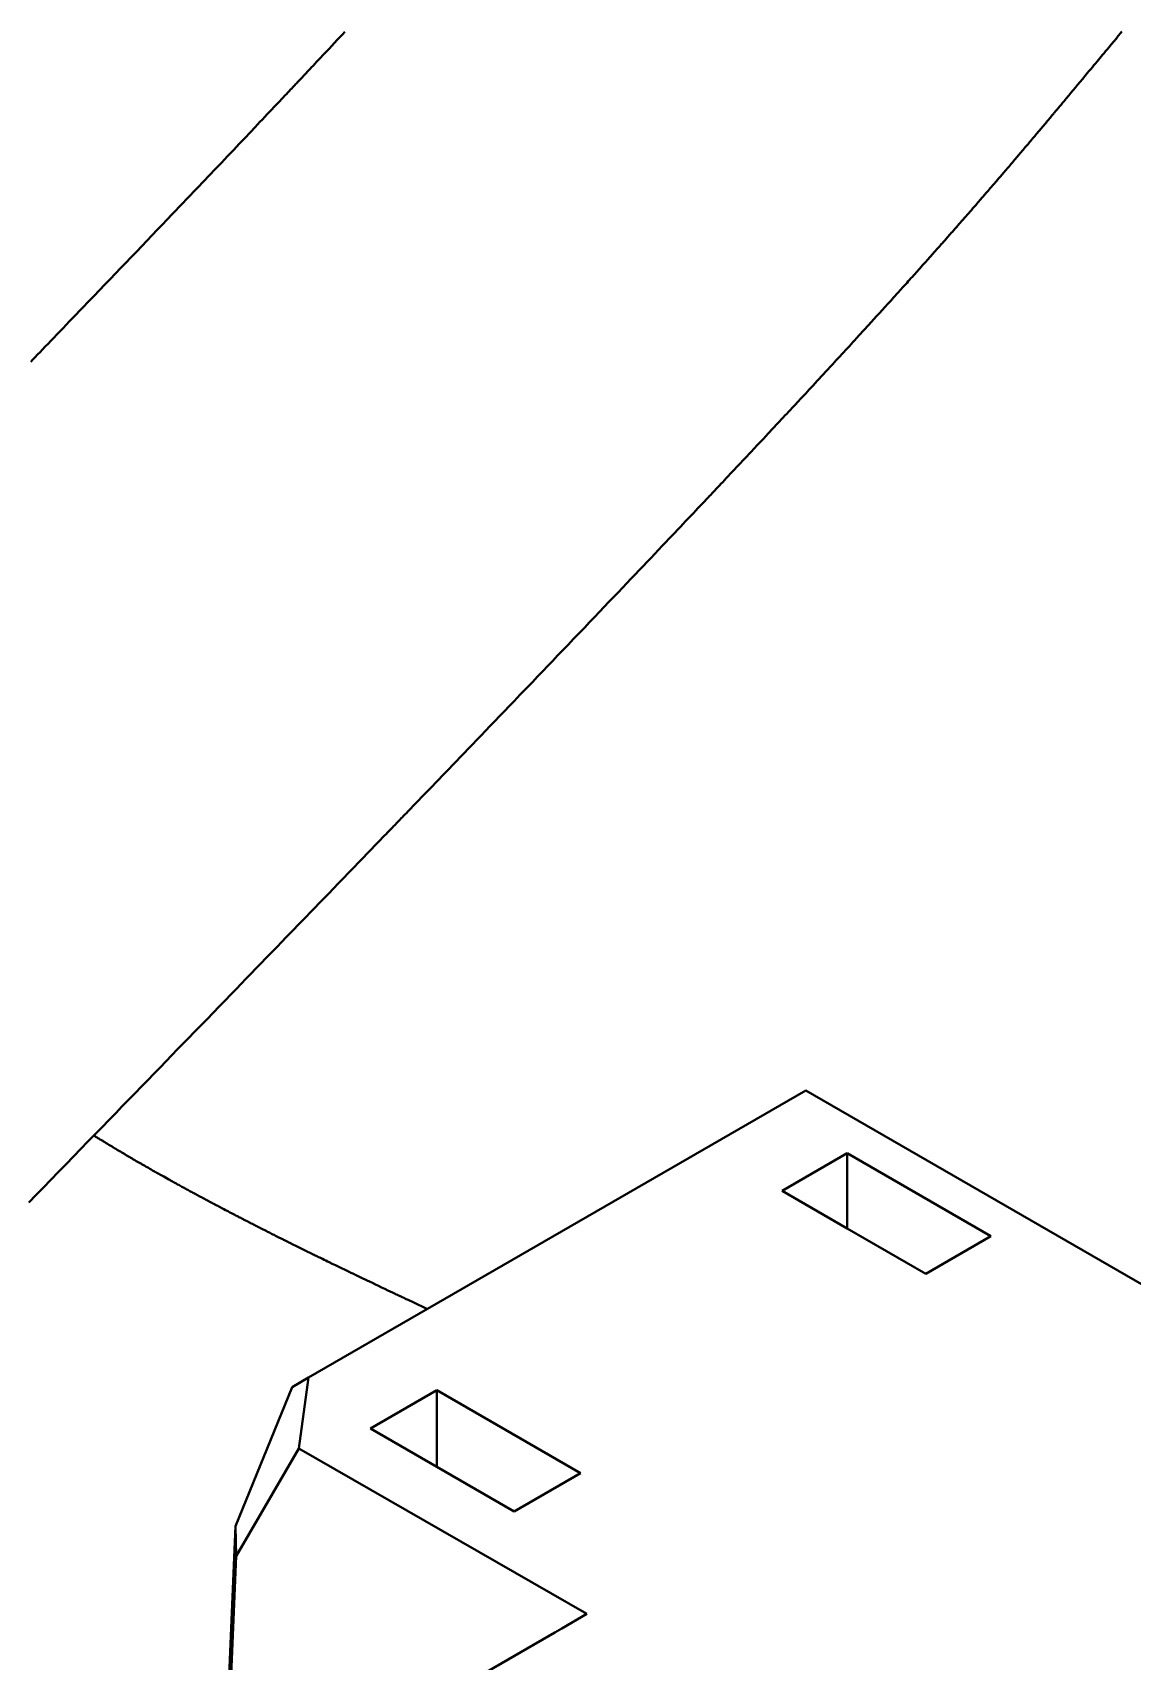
# Model space of a CAD drawing. Header units: millimetres. Extents: x 15 to 415, y 5 to 292.
# Drawn here: x 292.71 to 297.89, y 110.05 to 117.72 of the extents above; entities that cross this region are included whole.
import ezdxf

# ---------------------------------------------------------------- set-up
doc = ezdxf.new("R2010")
doc.units = ezdxf.units.MM
doc.layers.add('Geometries', color=7, linetype='Continuous')

msp = doc.modelspace()

# ---------------------------------------------------------------- linework, layer by layer
at = {"layer": 'Geometries', "linetype": 'Continuous', "lineweight": 40}
for p, q in [((296.3514, 112.7352), (294.569, 111.7061)), ((300.9647, 110.0717), (296.3514, 112.7352)), ((296.2396, 112.2624), (296.5464, 112.4394)), ((296.5464, 112.0853), (296.5464, 112.4394)), ((296.5464, 112.4394), (297.2231, 112.0487)), ((296.5464, 112.0853), (296.2396, 112.2624)), ((296.9164, 111.8716), (296.5464, 112.0853)), ((297.2231, 112.0487), (296.9164, 111.8716)), ((294.569, 111.7061), (294.0094, 111.383)), ((293.6655, 110.6824), (293.9314, 111.3379)), ((294.0094, 111.383), (293.9314, 111.3379)), ((294.0094, 111.383), (293.9641, 111.0485)), ((294.3004, 111.1427), (294.6133, 111.3234)), ((294.6133, 111.3234), (295.29, 110.9326)), ((294.6133, 110.9621), (294.6133, 111.3234)), ((294.6133, 110.9621), (294.3004, 111.1427)), ((293.9641, 111.0485), (293.6684, 110.542)), ((295.3197, 110.2693), (293.9641, 111.0485)), ((294.9772, 110.752), (294.6133, 110.9621)), ((295.29, 110.9326), (294.9772, 110.752)), ((293.6059, 109.2798), (293.6655, 110.6824)), ((293.6655, 110.6824), (293.6684, 110.542)), ((293.6684, 110.542), (293.615, 109.285)), ((295.3197, 110.2693), (295.2025, 110.2016)), ((295.1698, 110.1827), (294.5699, 109.8363)), ((295.1698, 110.1827), (295.2025, 110.2016))]:
    msp.add_line(p, q, dxfattribs=at)
at = {"layer": 'Geometries', "linetype": 'Continuous', "lineweight": 40, "flags": 128}
for points in [[(294.1807, 117.7214), (294.1691, 117.7089), (294.1571, 117.6961), (294.1447, 117.6829), (294.132, 117.6693), (294.1189, 117.6554), (294.1057, 117.6413), (294.0922, 117.6268), (294.0782, 117.612), (294.0639, 117.5967), (294.0474, 117.5791), (294.0304, 117.561), (294.0236, 117.5538), (294.017, 117.5468), (294.0107, 117.5402), (294.0047, 117.5338), (293.998, 117.5267), (293.9917, 117.52), (293.9859, 117.5138), (293.9805, 117.5081), (293.9756, 117.5029), (293.9711, 117.4981), (293.9677, 117.4944), (293.9645, 117.4911), (293.9617, 117.4881), (293.9593, 117.4855), (293.9572, 117.4833), (293.9554, 117.4814), (293.9539, 117.4798), (293.9522, 117.4781), (293.9486, 117.4742), (293.9446, 117.47), (293.9404, 117.4655), (293.9354, 117.4602), (293.9301, 117.4546), (293.9244, 117.4486), (293.9183, 117.4421), (293.9119, 117.4353), (293.905, 117.428), (293.8978, 117.4204), (293.8902, 117.4123), (293.8821, 117.4038), (293.8737, 117.3949), (293.865, 117.3857), (293.8559, 117.3761), (293.8465, 117.366), (293.8366, 117.3556), (293.8261, 117.3445), (293.8151, 117.3329), (293.8037, 117.3209), (293.7921, 117.3086), (293.7806, 117.2964), (293.758, 117.2726), (293.7356, 117.2489), (293.709, 117.2209), (293.6828, 117.1932), (293.6567, 117.1658), (293.6275, 117.135), (293.5986, 117.1047), (293.5702, 117.0748), (293.5422, 117.0453), (293.5146, 117.0163), (293.4875, 116.9879), (293.4695, 116.969), (293.4518, 116.9504), (293.4343, 116.9321), (293.417, 116.914), (293.4, 116.8962), (293.3831, 116.8784), (293.3658, 116.8603), (293.3432, 116.8367), (293.3201, 116.8125), (293.2966, 116.7879), (293.2726, 116.7628), (293.2481, 116.7372), (293.2236, 116.7116), (293.1986, 116.6855), (293.1732, 116.6589), (293.1472, 116.6317), (293.1236, 116.6071), (293.0996, 116.582), (293.0751, 116.5565), (293.0503, 116.5306), (293.025, 116.5043), (292.9993, 116.4775), (292.9731, 116.4502), (292.9465, 116.4225), (292.9312, 116.4065), (292.9156, 116.3904), (292.9, 116.3741), (292.8842, 116.3576), (292.8683, 116.3411), (292.8531, 116.3253), (292.8383, 116.3099), (292.8239, 116.2949), (292.8099, 116.2803), (292.796, 116.2659), (292.7825, 116.2519), (292.7695, 116.2383), (292.7569, 116.2252), (292.7447, 116.2126), (292.7331, 116.2005), (292.7218, 116.1888), (292.7111, 116.1777), (292.7008, 116.167)], [(292.9984, 112.5228), (293.0039, 112.5285), (293.0369, 112.5624), (293.0693, 112.5957), (293.1012, 112.6286), (293.1321, 112.6604), (293.1626, 112.6918), (293.1926, 112.7226), (293.2222, 112.7531), (293.2518, 112.7836), (293.281, 112.8137), (293.3098, 112.8433), (293.3381, 112.8724), (293.366, 112.9011), (293.3929, 112.9289), (293.4195, 112.9563), (293.4456, 112.9832), (293.4714, 113.0097), (293.5015, 113.0408), (293.5311, 113.0713), (293.5601, 113.1012), (293.5886, 113.1305), (293.6165, 113.1594), (293.6439, 113.1876), (293.6683, 113.2128), (293.6923, 113.2376), (293.7159, 113.2619), (293.7391, 113.2858), (293.7618, 113.3093), (293.7842, 113.3323), (293.81, 113.359), (293.8352, 113.385), (293.86, 113.4106), (293.8841, 113.4355), (293.9031, 113.4551), (293.9217, 113.4743), (293.9402, 113.4934), (293.9591, 113.513), (293.9786, 113.5331), (293.9982, 113.5534), (294.0183, 113.5742), (294.0389, 113.5954), (294.0599, 113.6172), (294.0818, 113.6398), (294.1042, 113.6629), (294.127, 113.6865), (294.1503, 113.7106), (294.174, 113.7352), (294.1978, 113.7597), (294.2219, 113.7847), (294.2464, 113.8101), (294.2714, 113.8359), (294.2808, 113.8457), (294.2903, 113.8555), (294.2998, 113.8653), (294.3093, 113.8752), (294.319, 113.8852), (294.3284, 113.8949), (294.3389, 113.9058), (294.3488, 113.9161), (294.3582, 113.9258), (294.367, 113.935), (294.3744, 113.9427), (294.3814, 113.9499), (294.3879, 113.9566), (294.394, 113.9629), (294.3996, 113.9687), (294.4048, 113.9741), (294.4096, 113.979), (294.4139, 113.9835), (294.4171, 113.9868), (294.42, 113.9898), (294.4226, 113.9926), (294.425, 113.9951), (294.4277, 113.9978), (294.4316, 114.0019), (294.4361, 114.0065), (294.4411, 114.0117), (294.4461, 114.0169), (294.4514, 114.0224), (294.4572, 114.0284), (294.4634, 114.0349), (294.4701, 114.0417), (294.4771, 114.0491), (294.4846, 114.0568), (294.4925, 114.065), (294.5007, 114.0736), (294.5094, 114.0826), (294.5186, 114.092), (294.5281, 114.1019), (294.5398, 114.1141), (294.5521, 114.1268), (294.5649, 114.1401), (294.5782, 114.154), (294.5924, 114.1687), (294.6071, 114.1839), (294.6223, 114.1997), (294.6381, 114.2161), (294.6544, 114.233), (294.6709, 114.2502), (294.6879, 114.2678), (294.7054, 114.286), (294.7233, 114.3047), (294.7422, 114.3242), (294.7615, 114.3443), (294.7812, 114.3648), (294.8014, 114.3858), (294.8221, 114.4073), (294.8432, 114.4293), (294.8648, 114.4518), (294.8867, 114.4746), (294.9091, 114.4978), (294.9318, 114.5215), (294.9548, 114.5454), (294.9774, 114.569), (295.0066, 114.5994), (295.0352, 114.6293), (295.0633, 114.6586), (295.0879, 114.6843), (295.1122, 114.7095), (295.136, 114.7344), (295.1594, 114.7588), (295.1824, 114.7828), (295.205, 114.8065), (295.2316, 114.8343), (295.2577, 114.8616), (295.2832, 114.8883), (295.3082, 114.9145), (295.3327, 114.9401), (295.3563, 114.9648), (295.3793, 114.9889), (295.4019, 115.0126), (295.4241, 115.0358), (295.4456, 115.0584), (295.4667, 115.0806), (295.4874, 115.1023), (295.5076, 115.1235), (295.5275, 115.1443), (295.5468, 115.1647), (295.5658, 115.1847), (295.5844, 115.2042), (295.6035, 115.2242), (295.6221, 115.2438), (295.6403, 115.263), (295.658, 115.2817), (295.6754, 115.3), (295.6924, 115.3179), (295.7066, 115.3329), (295.7206, 115.3476), (295.7343, 115.362), (295.7476, 115.3762), (295.7606, 115.3898), (295.7731, 115.403), (295.7851, 115.4157), (295.7978, 115.4291), (295.8099, 115.442), (295.8216, 115.4543), (295.8326, 115.466), (295.8432, 115.4772), (295.8522, 115.4867), (295.8608, 115.4957), (295.8689, 115.5044), (295.8767, 115.5126), (295.8801, 115.5162), (295.8834, 115.5197), (295.8866, 115.5231), (295.8897, 115.5264), (295.8928, 115.5297), (295.8963, 115.5334), (295.9001, 115.5374), (295.905, 115.5426), (295.9104, 115.5483), (295.9163, 115.5545), (295.9226, 115.5612), (295.9294, 115.5684), (295.9366, 115.5761), (295.9439, 115.5838), (295.9515, 115.5919), (295.9596, 115.6005), (295.968, 115.6094), (295.9766, 115.6185), (296.0057, 115.6494), (296.0348, 115.6804), (296.0639, 115.7114), (296.0931, 115.7424), (296.1222, 115.7735), (296.1511, 115.8043), (296.1738, 115.8286), (296.1963, 115.8526), (296.2184, 115.8764), (296.2271, 115.8856), (296.2357, 115.8949), (296.2443, 115.904), (296.2528, 115.9132), (296.2613, 115.9222), (296.2694, 115.931), (296.2787, 115.9409), (296.2875, 115.9504), (296.2957, 115.9593), (296.3035, 115.9676), (296.3108, 115.9755), (296.3175, 115.9827), (296.3237, 115.9894), (296.3296, 115.9957), (296.3357, 116.0022), (296.343, 116.0101), (296.3507, 116.0183), (296.3588, 116.0271), (296.3672, 116.0362), (296.3761, 116.0457), (296.3853, 116.0557), (296.395, 116.0661), (296.4049, 116.0769), (296.4142, 116.0869), (296.4239, 116.0973), (296.4339, 116.1081), (296.4443, 116.1194), (296.455, 116.131), (296.4662, 116.1431), (296.4776, 116.1555), (296.486, 116.1646), (296.4946, 116.1739), (296.5033, 116.1834), (296.5122, 116.193), (296.5212, 116.2028), (296.5302, 116.2125), (296.5387, 116.2219), (296.5478, 116.2317), (296.5564, 116.2411), (296.5647, 116.2501), (296.5725, 116.2587), (296.5802, 116.267), (296.6027, 116.2916), (296.6248, 116.3157), (296.6464, 116.3394), (296.6593, 116.3535), (296.672, 116.3675), (296.6847, 116.3815), (296.6976, 116.3956), (296.7107, 116.4101), (296.7239, 116.4246), (296.7374, 116.4394), (296.7511, 116.4545), (296.7647, 116.4696), (296.7868, 116.494), (296.8083, 116.5179), (296.815, 116.5253), (296.8215, 116.5325), (296.8277, 116.5395), (296.8337, 116.5462), (296.8395, 116.5526), (296.8463, 116.5602), (296.8528, 116.5673), (296.8591, 116.5744), (296.8657, 116.5818), (296.871, 116.5877), (296.8765, 116.5939), (296.8822, 116.6002), (296.8881, 116.6068), (296.8945, 116.614), (296.9013, 116.6215), (296.9084, 116.6295), (296.9158, 116.6378), (296.9236, 116.6466), (296.9281, 116.6516), (296.9326, 116.6567), (296.9369, 116.6614), (296.9408, 116.6659), (296.9445, 116.67), (296.9479, 116.6739), (296.9511, 116.6775), (296.9545, 116.6812), (296.9575, 116.6846), (296.9602, 116.6877), (296.9627, 116.6905), (296.9656, 116.6938), (296.9689, 116.6975), (296.9724, 116.7014), (296.9762, 116.7057), (296.9804, 116.7104), (296.9849, 116.7155), (296.9893, 116.7205), (296.9941, 116.7259), (296.9985, 116.7309), (297.0027, 116.7357), (297.0066, 116.7401), (297.0102, 116.7441), (297.0137, 116.7481), (297.0174, 116.7523), (297.0218, 116.7572), (297.0264, 116.7625), (297.0312, 116.7679), (297.0363, 116.7737), (297.0415, 116.7796), (297.048, 116.787), (297.0545, 116.7944), (297.0609, 116.8017), (297.0672, 116.8089), (297.0734, 116.816), (297.0793, 116.8226), (297.0848, 116.8289), (297.0893, 116.834), (297.0935, 116.8388), (297.0976, 116.8436), (297.1018, 116.8484), (297.1061, 116.8533), (297.1105, 116.8584), (297.1151, 116.8636), (297.1198, 116.869), (297.1237, 116.8735), (297.1278, 116.8782), (297.1322, 116.8832), (297.1367, 116.8884), (297.1414, 116.8937), (297.1463, 116.8994), (297.1512, 116.905), (297.1559, 116.9104), (297.1612, 116.9166), (297.1662, 116.9223), (297.1708, 116.9276), (297.1751, 116.9325), (297.1792, 116.9373), (297.1833, 116.9421), (297.1873, 116.9466), (297.1911, 116.9511), (297.1952, 116.9558), (297.1996, 116.9609), (297.2042, 116.9663), (297.2092, 116.972), (297.2145, 116.9782), (297.22, 116.9846), (297.2254, 116.9908), (297.2304, 116.9967), (297.2352, 117.0021), (297.2396, 117.0073), (297.2438, 117.0122), (297.2477, 117.0168), (297.254, 117.0241), (297.2601, 117.0312), (297.266, 117.038), (297.2694, 117.0419), (297.2729, 117.0461), (297.2767, 117.0505), (297.2807, 117.0552), (297.285, 117.0602), (297.2896, 117.0656), (297.2943, 117.0711), (297.299, 117.0766), (297.3036, 117.082), (297.3082, 117.0874), (297.3128, 117.0927), (297.3183, 117.0992), (297.3238, 117.1057), (297.329, 117.1117), (297.3339, 117.1175), (297.3368, 117.1209), (297.3395, 117.1242), (297.3422, 117.1273), (297.3449, 117.1304), (297.3478, 117.1338), (297.3517, 117.1384), (297.3559, 117.1434), (297.3605, 117.1488), (297.3654, 117.1545), (297.3703, 117.1604), (297.375, 117.1659), (297.3795, 117.1712), (297.3845, 117.1771), (297.3891, 117.1826), (297.3935, 117.1877), (297.3975, 117.1925), (297.4015, 117.1972), (297.4052, 117.2016), (297.4077, 117.2045), (297.4101, 117.2074), (297.4124, 117.2101), (297.4146, 117.2128), (297.4169, 117.2154), (297.4193, 117.2183), (297.4221, 117.2216), (297.4255, 117.2256), (297.4292, 117.2301), (297.4333, 117.2349), (297.4378, 117.2402), (297.4415, 117.2446), (297.4454, 117.2492), (297.4492, 117.2537), (297.4527, 117.2579), (297.4561, 117.2619), (297.4592, 117.2656), (297.462, 117.269), (297.4646, 117.2721), (297.467, 117.2749), (297.4691, 117.2774), (297.4713, 117.28), (297.4746, 117.284), (297.4783, 117.2883), (297.4823, 117.2931), (297.4867, 117.2983), (297.4914, 117.3039), (297.4953, 117.3086), (297.4993, 117.3134), (297.5031, 117.3179), (297.5067, 117.3222), (297.51, 117.3262), (297.5129, 117.3295), (297.5155, 117.3327), (297.5179, 117.3356), (297.5202, 117.3383), (297.5222, 117.3407), (297.5241, 117.343), (297.5261, 117.3453), (297.5299, 117.3499), (297.5341, 117.3549), (297.5387, 117.3604), (297.5425, 117.3649), (297.5464, 117.3696), (297.5505, 117.3745), (297.5546, 117.3794), (297.5587, 117.3843), (297.5629, 117.3893), (297.567, 117.3942), (297.5779, 117.4073), (297.589, 117.4205), (297.5999, 117.4336), (297.6106, 117.4464), (297.6209, 117.4588), (297.631, 117.4709), (297.6425, 117.4847), (297.6538, 117.4983), (297.6652, 117.5119), (297.6765, 117.5255), (297.6846, 117.5353), (297.6926, 117.5449), (297.7005, 117.5543), (297.7081, 117.5635), (297.7155, 117.5724), (297.7228, 117.5811), (297.7299, 117.5897), (297.7358, 117.5968), (297.742, 117.6042), (297.7486, 117.6121), (297.7555, 117.6204), (297.7627, 117.6292), (297.7703, 117.6383), (297.7783, 117.6479), (297.7897, 117.6617), (297.8009, 117.6752), (297.8119, 117.6884), (297.8227, 117.7014), (297.8332, 117.7141), (297.8399, 117.7222)], [(292.6917, 112.2076), (292.7258, 112.2426), (292.7594, 112.2771), (292.7959, 112.3146), (292.8319, 112.3516), (292.8673, 112.388), (292.9022, 112.4239), (292.9366, 112.4593), (292.9705, 112.4942), (292.9984, 112.5228)], [(294.569, 111.7061), (294.5634, 111.7087), (294.5045, 111.7362), (294.4959, 111.7403), (294.4872, 111.7443), (294.4786, 111.7483), (294.4739, 111.7506), (294.4696, 111.7526), (294.4658, 111.7543), (294.4625, 111.7559), (294.4599, 111.7571), (294.4576, 111.7582), (294.4558, 111.7591), (294.4544, 111.7597), (294.4533, 111.7602), (294.4519, 111.7609), (294.4501, 111.7617), (294.4476, 111.7629), (294.4447, 111.7643), (294.4412, 111.7659), (294.4373, 111.7678), (294.4329, 111.7699), (294.4279, 111.7722), (294.4225, 111.7747), (294.4168, 111.7774), (294.4111, 111.7801), (294.4054, 111.7828), (294.3831, 111.7933), (294.3682, 111.8004), (294.3534, 111.8074), (294.3387, 111.8144), (294.3241, 111.8213), (294.3097, 111.8282), (294.2958, 111.8348), (294.2853, 111.8398), (294.2752, 111.8447), (294.2652, 111.8494), (294.2556, 111.854), (294.2461, 111.8586), (294.2424, 111.8604), (294.239, 111.862), (294.2362, 111.8633), (294.2338, 111.8645), (294.2318, 111.8654), (294.2306, 111.866), (294.2297, 111.8664), (294.2288, 111.8669), (294.2276, 111.8674), (294.2262, 111.8681), (294.2237, 111.8693), (294.2207, 111.8708), (294.2171, 111.8725), (294.213, 111.8745), (294.2084, 111.8767), (294.2033, 111.8791), (294.1976, 111.8819), (294.1915, 111.8848), (294.178, 111.8913), (294.1649, 111.8976), (294.1521, 111.9038), (294.1364, 111.9114), (294.1212, 111.9188), (294.1065, 111.9259), (294.0982, 111.93), (294.09, 111.934), (294.0822, 111.9378), (294.075, 111.9413), (294.0682, 111.9446), (294.0619, 111.9477), (294.0561, 111.9505), (294.0508, 111.9531), (294.0482, 111.9544), (294.0459, 111.9555), (294.0439, 111.9565), (294.042, 111.9574), (294.0401, 111.9584), (294.0379, 111.9595), (294.035, 111.9609), (294.0316, 111.9625), (294.0277, 111.9644), (294.0234, 111.9665), (294.0187, 111.9689), (294.0136, 111.9714), (294.008, 111.9741), (294.0023, 111.9769), (293.9967, 111.9797), (293.9837, 111.9861), (293.9712, 111.9923), (293.9593, 111.9982), (293.9523, 112.0016), (293.9456, 112.005), (293.939, 112.0082), (293.9326, 112.0114), (293.9267, 112.0143), (293.9214, 112.017), (293.9165, 112.0194), (293.9122, 112.0216), (293.9083, 112.0235), (293.9054, 112.0249), (293.9026, 112.0263), (293.8994, 112.0279), (293.8959, 112.0297), (293.8919, 112.0317), (293.8875, 112.0339), (293.8828, 112.0362), (293.8777, 112.0388), (293.8722, 112.0416), (293.8662, 112.0445), (293.86, 112.0477), (293.8533, 112.051), (293.847, 112.0542), (293.841, 112.0572), (293.8354, 112.0601), (293.8302, 112.0627), (293.8253, 112.0652), (293.8207, 112.0675), (293.8161, 112.0698), (293.8096, 112.0731), (293.8028, 112.0765), (293.7957, 112.0801), (293.7923, 112.0819), (293.7889, 112.0836), (293.786, 112.0851), (293.7835, 112.0863), (293.7815, 112.0874), (293.7802, 112.088), (293.7793, 112.0885), (293.7782, 112.0891), (293.7768, 112.0898), (293.7752, 112.0906), (293.7733, 112.0915), (293.7699, 112.0933), (293.7658, 112.0954), (293.7611, 112.0978), (293.7559, 112.1004), (293.7504, 112.1033), (293.7449, 112.1061), (293.7394, 112.1089), (293.734, 112.1117), (293.7286, 112.1144), (293.7233, 112.1172), (293.7089, 112.1246), (293.6948, 112.1318), (293.6898, 112.1344), (293.6852, 112.1368), (293.6812, 112.1389), (293.6777, 112.1407), (293.6747, 112.1423), (293.6723, 112.1435), (293.6704, 112.1445), (293.6693, 112.145), (293.6681, 112.1457), (293.6665, 112.1465), (293.6645, 112.1475), (293.6621, 112.1488), (293.6593, 112.1502), (293.6562, 112.1518), (293.6532, 112.1534), (293.646, 112.1572), (293.6389, 112.1609), (293.6321, 112.1645), (293.6253, 112.168), (293.6181, 112.1718), (293.6105, 112.1758), (293.6008, 112.1809), (293.5904, 112.1863), (293.5862, 112.1886), (293.5819, 112.1908), (293.5776, 112.1931), (293.5738, 112.1951), (293.5708, 112.1967), (293.5681, 112.1981), (293.5657, 112.1994), (293.5637, 112.2004), (293.562, 112.2013), (293.5607, 112.2021), (293.5596, 112.2026), (293.5587, 112.2031), (293.5573, 112.2038), (293.5555, 112.2048), (293.5534, 112.2059), (293.5508, 112.2073), (293.5479, 112.2088), (293.5446, 112.2106), (293.541, 112.2125), (293.5373, 112.2145), (293.5264, 112.2203), (293.516, 112.2258), (293.5104, 112.2288), (293.505, 112.2317), (293.4997, 112.2346), (293.4944, 112.2375), (293.4889, 112.2404), (293.4835, 112.2433), (293.478, 112.2463), (293.4725, 112.2492), (293.4698, 112.2507), (293.4676, 112.2519), (293.4658, 112.2529), (293.4644, 112.2536), (293.4633, 112.2542), (293.4619, 112.255), (293.4597, 112.2562), (293.457, 112.2577), (293.4538, 112.2594), (293.45, 112.2614), (293.4458, 112.2637), (293.4412, 112.2662), (293.4366, 112.2687), (293.4321, 112.2712), (293.4275, 112.2737), (293.4231, 112.2761), (293.4128, 112.2817), (293.4027, 112.2873), (293.3977, 112.29), (293.3928, 112.2927), (293.388, 112.2954), (293.3837, 112.2977), (293.3801, 112.2997), (293.3771, 112.3014), (293.3747, 112.3027), (293.3734, 112.3034), (293.3724, 112.3039), (293.3713, 112.3046), (293.3698, 112.3054), (293.3679, 112.3065), (293.3655, 112.3078), (293.3622, 112.3096), (293.3588, 112.3115), (293.3553, 112.3134), (293.3519, 112.3153), (293.3438, 112.3199), (293.3357, 112.3244), (293.3273, 112.329), (293.3181, 112.3342), (293.3084, 112.3397), (293.3045, 112.3419), (293.3006, 112.344), (293.2973, 112.3459), (293.2945, 112.3475), (293.2929, 112.3484), (293.2915, 112.3492), (293.2904, 112.3498), (293.2894, 112.3503), (293.2885, 112.3509), (293.2871, 112.3517), (293.2854, 112.3526), (293.2833, 112.3538), (293.2808, 112.3552), (293.278, 112.3568), (293.2748, 112.3587), (293.2677, 112.3627), (293.2611, 112.3664), (293.255, 112.3699), (293.2495, 112.3731), (293.2444, 112.3759), (293.24, 112.3785), (293.236, 112.3808), (293.2323, 112.3829), (293.2288, 112.3849), (293.2255, 112.3868), (293.2224, 112.3886), (293.2197, 112.3902), (293.2167, 112.3919), (293.2132, 112.3939), (293.2093, 112.3962), (293.204, 112.3992), (293.1982, 112.4026), (293.1919, 112.4062), (293.1854, 112.41), (293.1821, 112.412), (293.1787, 112.4139), (293.1753, 112.4159), (293.1719, 112.4179), (293.1684, 112.42), (293.1649, 112.422), (293.1614, 112.4241), (293.1583, 112.4259), (293.1553, 112.4277), (293.1528, 112.4291), (293.1509, 112.4302), (293.1501, 112.4307), (293.1492, 112.4313), (293.1478, 112.4321), (293.146, 112.4332), (293.1439, 112.4344), (293.1415, 112.4358), (293.1387, 112.4375), (293.1358, 112.4392), (293.133, 112.4408), (293.1303, 112.4424), (293.1277, 112.444), (293.1231, 112.4467), (293.1189, 112.4492), (293.1149, 112.4516), (293.11, 112.4545), (293.1057, 112.4571), (293.1018, 112.4594), (293.0984, 112.4615), (293.0964, 112.4627), (293.0946, 112.4638), (293.093, 112.4647), (293.0916, 112.4656), (293.0902, 112.4664), (293.0883, 112.4675), (293.0862, 112.4688), (293.0838, 112.4703), (293.0811, 112.4719), (293.0784, 112.4735), (293.0756, 112.4753), (293.0693, 112.479), (293.0627, 112.483), (293.0562, 112.4871), (293.0497, 112.491), (293.0432, 112.495), (293.0399, 112.497), (293.037, 112.4988), (293.0346, 112.5003), (293.0327, 112.5015), (293.0314, 112.5023), (293.0297, 112.5033), (293.0276, 112.5046), (293.0251, 112.5062), (293.0213, 112.5085), (293.0173, 112.511), (293.0134, 112.5134), (293.0096, 112.5157), (293.006, 112.518), (293.0026, 112.5202), (292.9993, 112.5222), (292.9984, 112.5228)]]:
    msp.add_lwpolyline(points, dxfattribs=at)

doc.saveas('drawing.dxf')
